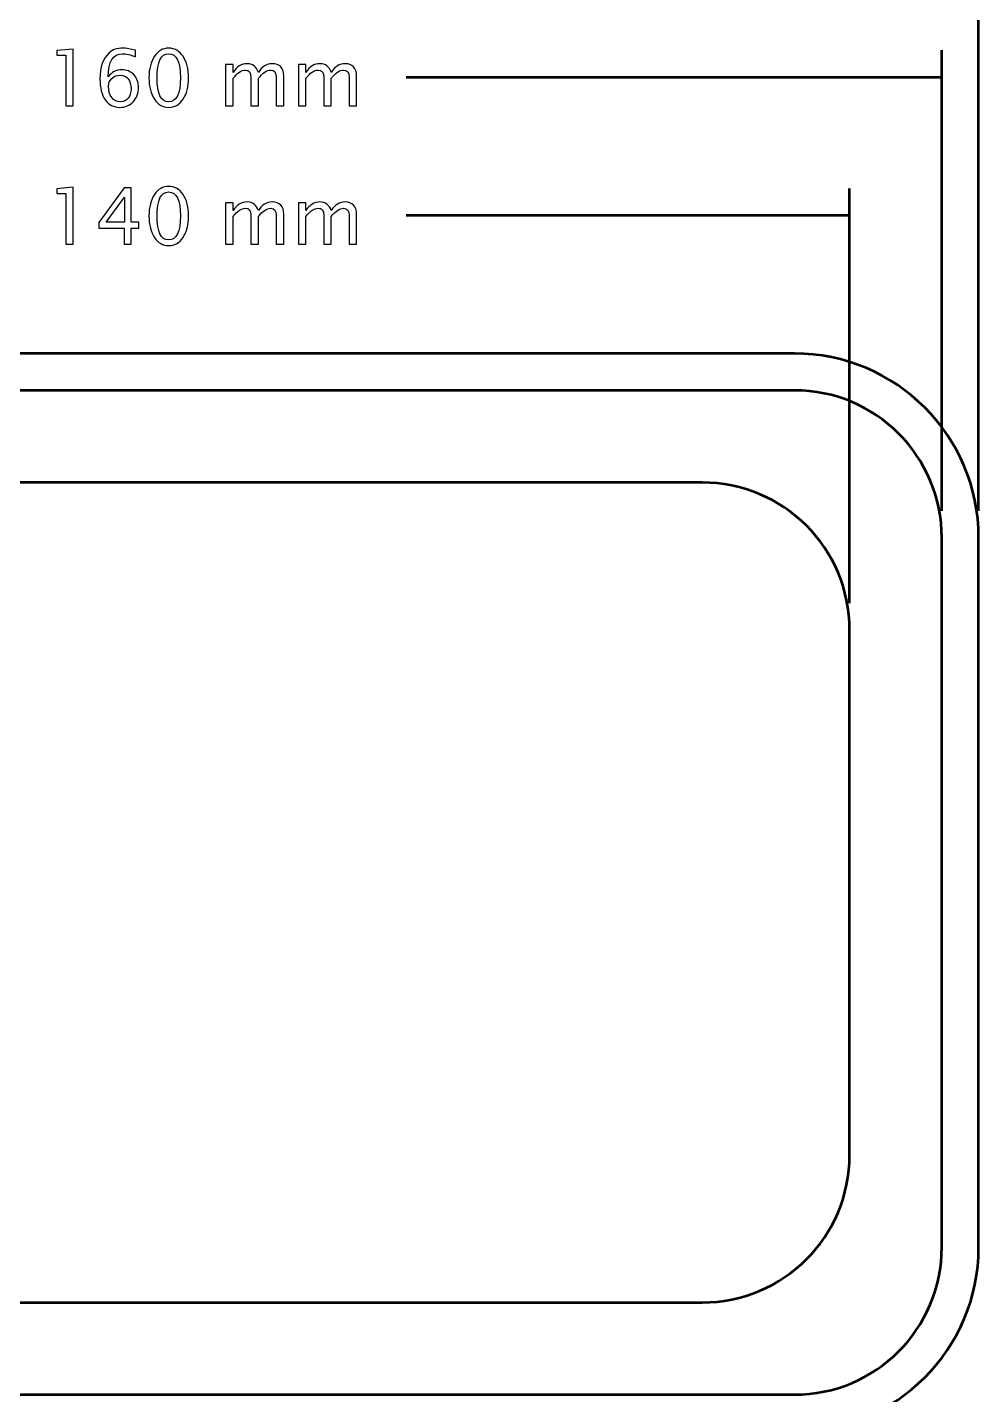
# Model space of a CAD drawing. Header units: centimetres. Extents: x -17.7 to 15.2, y -15.2 to 18.6.
# Drawn here: x -6.42 to 3.9, y -3.95 to 10.89 of the extents above; entities that cross this region are included whole.
import ezdxf

# ---------------------------------------------------------------- set-up
doc = ezdxf.new("R2010")
doc.units = ezdxf.units.CM
doc.header["$MEASUREMENT"] = 0
doc.layers.add('Layer 1', color=7, linetype='Continuous')

msp = doc.modelspace()

# ---------------------------------------------------------------- linework, layer by layer
at = {"layer": 'Layer 1', "lineweight": 53}
for points in [[(3.9, 5.64106), (3.9, 5.64106), (3.9, 12.14106), (3.9, 12.14106)], [(3.5, 5.64106), (3.5, 5.64106), (3.5, 10.64106), (3.5, 10.64106)], [(-2.31368, 10.35), (-2.31368, 10.35), (3.5, 10.35), (3.5, 10.35)], [(2.5, 4.64106), (2.5, 4.64106), (2.5, 9.14106), (2.5, 9.14106)], [(-2.31368, 8.85), (-2.31368, 8.85), (2.5, 8.85), (2.5, 8.85)]]:
    msp.add_open_spline(points, degree=3, dxfattribs=at)
at = {"layer": 'Layer 1'}
for points, knots in [([(-6.00567, 10.03631), (-6.00567, 10.03631), (-6.00567, 10.58749), (-6.00567, 10.58749), (-6.00567, 10.58749), (-6.00567, 10.58749), (-6.10304, 10.58749), (-6.10304, 10.58749), (-6.10304, 10.58749), (-6.10304, 10.58749), (-6.10304, 10.63829), (-6.10304, 10.63829), (-6.10304, 10.63829), (-6.10304, 10.63829), (-5.92439, 10.65353), (-5.92439, 10.65353), (-5.92439, 10.65353), (-5.92439, 10.65353), (-5.92439, 10.03631), (-5.92439, 10.03631), (-5.92439, 10.03631), (-5.92439, 10.03631), (-6.00567, 10.03631), (-6.00567, 10.03631)], [0, 0, 0, 0, 0.14285714, 0.14285714, 0.14285714, 0.14285714, 0.28571429, 0.28571429, 0.28571429, 0.28571429, 0.42857143, 0.42857143, 0.42857143, 0.42857143, 0.57142857, 0.57142857, 0.57142857, 0.57142857, 0.71428571, 0.71428571, 0.71428571, 0.71428571, 1, 1, 1, 1]), ([(-5.54649, 10.35353), (-5.50755, 10.40391), (-5.45858, 10.42916), (-5.3996, 10.42916), (-5.3996, 10.42916), (-5.34611, 10.42916), (-5.30237, 10.41153), (-5.26822, 10.37611), (-5.26822, 10.37611), (-5.23421, 10.34069), (-5.21714, 10.29525), (-5.21714, 10.23979), (-5.21714, 10.23979), (-5.21714, 10.17615), (-5.23619, 10.1238), (-5.27443, 10.08274), (-5.27443, 10.08274), (-5.31267, 10.04167), (-5.36121, 10.02107), (-5.42034, 10.02107), (-5.42034, 10.02107), (-5.48751, 10.02107), (-5.54028, 10.0483), (-5.57824, 10.10263), (-5.57824, 10.10263), (-5.61634, 10.1571), (-5.63539, 10.23246), (-5.63539, 10.32855), (-5.63539, 10.32855), (-5.63539, 10.45809), (-5.60209, 10.55306), (-5.53563, 10.61374), (-5.53563, 10.61374), (-5.4995, 10.64704), (-5.44955, 10.66369), (-5.38591, 10.66369), (-5.38591, 10.66369), (-5.34894, 10.66369), (-5.30308, 10.65607), (-5.24846, 10.64083), (-5.24846, 10.64083), (-5.24846, 10.64083), (-5.24846, 10.56971), (-5.24846, 10.56971), (-5.24846, 10.56971), (-5.30618, 10.59173), (-5.35359, 10.60273), (-5.39085, 10.60273), (-5.39085, 10.60273), (-5.49456, 10.60273), (-5.54649, 10.51962), (-5.54649, 10.35353)], [0, 0, 0, 0, 0.07142857, 0.07142857, 0.07142857, 0.07142857, 0.14285714, 0.14285714, 0.14285714, 0.14285714, 0.21428571, 0.21428571, 0.21428571, 0.21428571, 0.28571429, 0.28571429, 0.28571429, 0.28571429, 0.35714286, 0.35714286, 0.35714286, 0.35714286, 0.42857143, 0.42857143, 0.42857143, 0.42857143, 0.5, 0.5, 0.5, 0.5, 0.57142857, 0.57142857, 0.57142857, 0.57142857, 0.64285714, 0.64285714, 0.64285714, 0.64285714, 0.71428571, 0.71428571, 0.71428571, 0.71428571, 0.78571429, 0.78571429, 0.78571429, 0.78571429, 0.85714286, 0.85714286, 0.85714286, 0.85714286, 1, 1, 1, 1]), ([(-4.88919, 10.02107), (-4.9534, 10.02107), (-5.00519, 10.05056), (-5.04442, 10.10941), (-5.04442, 10.10941), (-5.08379, 10.16825), (-5.1034, 10.24586), (-5.1034, 10.34238), (-5.1034, 10.34238), (-5.1034, 10.4389), (-5.08379, 10.51651), (-5.04442, 10.57536), (-5.04442, 10.57536), (-5.00519, 10.6342), (-4.9534, 10.66369), (-4.88919, 10.66369), (-4.88919, 10.66369), (-4.8247, 10.66369), (-4.77292, 10.63434), (-4.73369, 10.57564), (-4.73369, 10.57564), (-4.6946, 10.51694), (-4.67498, 10.43918), (-4.67498, 10.34238), (-4.67498, 10.34238), (-4.67498, 10.24586), (-4.6946, 10.16825), (-4.73369, 10.10941), (-4.73369, 10.10941), (-4.77292, 10.05056), (-4.8247, 10.02107), (-4.88919, 10.02107)], [0, 0, 0, 0, 0.11111111, 0.11111111, 0.11111111, 0.11111111, 0.22222222, 0.22222222, 0.22222222, 0.22222222, 0.33333333, 0.33333333, 0.33333333, 0.33333333, 0.44444444, 0.44444444, 0.44444444, 0.44444444, 0.55555556, 0.55555556, 0.55555556, 0.55555556, 0.66666667, 0.66666667, 0.66666667, 0.66666667, 0.77777778, 0.77777778, 0.77777778, 0.77777778, 1, 1, 1, 1]), ([(-4.88933, 10.08203), (-4.80453, 10.08203), (-4.76219, 10.16881), (-4.76219, 10.34238), (-4.76219, 10.34238), (-4.76219, 10.51595), (-4.80453, 10.60273), (-4.88933, 10.60273), (-4.88933, 10.60273), (-4.97386, 10.60273), (-5.01619, 10.51595), (-5.01619, 10.34238), (-5.01619, 10.34238), (-5.01619, 10.16881), (-4.97386, 10.08203), (-4.88933, 10.08203)], [0, 0, 0, 0, 0.2, 0.2, 0.2, 0.2, 0.4, 0.4, 0.4, 0.4, 0.6, 0.6, 0.6, 0.6, 1, 1, 1, 1]), ([(-4.27225, 10.03631), (-4.27225, 10.03631), (-4.27225, 10.48505), (-4.27225, 10.48505), (-4.27225, 10.48505), (-4.27225, 10.48505), (-4.19097, 10.48505), (-4.19097, 10.48505), (-4.19097, 10.48505), (-4.19097, 10.48505), (-4.19097, 10.40024), (-4.19097, 10.40024), (-4.19097, 10.40024), (-4.15132, 10.46303), (-4.10052, 10.49436), (-4.03829, 10.49436), (-4.03829, 10.49436), (-3.97831, 10.49436), (-3.93753, 10.46303), (-3.9158, 10.40024), (-3.9158, 10.40024), (-3.87728, 10.4636), (-3.82704, 10.49521), (-3.76538, 10.49521), (-3.76538, 10.49521), (-3.72601, 10.49521), (-3.69539, 10.48363), (-3.67351, 10.46035), (-3.67351, 10.46035), (-3.65164, 10.43707), (-3.64063, 10.40447), (-3.64063, 10.36256), (-3.64063, 10.36256), (-3.64063, 10.36256), (-3.64063, 10.03631), (-3.64063, 10.03631), (-3.64063, 10.03631), (-3.64063, 10.03631), (-3.72191, 10.03631), (-3.72191, 10.03631), (-3.72191, 10.03631), (-3.72191, 10.03631), (-3.72191, 10.34915), (-3.72191, 10.34915), (-3.72191, 10.34915), (-3.72191, 10.40024), (-3.74223, 10.42578), (-3.78287, 10.42578), (-3.78287, 10.42578), (-3.82507, 10.42578), (-3.86938, 10.396), (-3.9158, 10.33631), (-3.9158, 10.33631), (-3.9158, 10.33631), (-3.9158, 10.03631), (-3.9158, 10.03631), (-3.9158, 10.03631), (-3.9158, 10.03631), (-3.99708, 10.03631), (-3.99708, 10.03631), (-3.99708, 10.03631), (-3.99708, 10.03631), (-3.99708, 10.34944), (-3.99708, 10.34944), (-3.99708, 10.34944), (-3.99708, 10.40094), (-4.01768, 10.42662), (-4.05903, 10.42662), (-4.05903, 10.42662), (-4.10009, 10.42662), (-4.14412, 10.39671), (-4.19097, 10.33674), (-4.19097, 10.33674), (-4.19097, 10.33674), (-4.19097, 10.03631), (-4.19097, 10.03631), (-4.19097, 10.03631), (-4.19097, 10.03631), (-4.27225, 10.03631), (-4.27225, 10.03631)], [0, 0, 0, 0, 0.04761905, 0.04761905, 0.04761905, 0.04761905, 0.0952381, 0.0952381, 0.0952381, 0.0952381, 0.14285714, 0.14285714, 0.14285714, 0.14285714, 0.19047619, 0.19047619, 0.19047619, 0.19047619, 0.23809524, 0.23809524, 0.23809524, 0.23809524, 0.28571429, 0.28571429, 0.28571429, 0.28571429, 0.33333333, 0.33333333, 0.33333333, 0.33333333, 0.38095238, 0.38095238, 0.38095238, 0.38095238, 0.42857143, 0.42857143, 0.42857143, 0.42857143, 0.47619048, 0.47619048, 0.47619048, 0.47619048, 0.52380952, 0.52380952, 0.52380952, 0.52380952, 0.57142857, 0.57142857, 0.57142857, 0.57142857, 0.61904762, 0.61904762, 0.61904762, 0.61904762, 0.66666667, 0.66666667, 0.66666667, 0.66666667, 0.71428571, 0.71428571, 0.71428571, 0.71428571, 0.76190476, 0.76190476, 0.76190476, 0.76190476, 0.80952381, 0.80952381, 0.80952381, 0.80952381, 0.85714286, 0.85714286, 0.85714286, 0.85714286, 0.9047619, 0.9047619, 0.9047619, 0.9047619, 1, 1, 1, 1]), ([(-3.48174, 10.03631), (-3.48174, 10.03631), (-3.48174, 10.48505), (-3.48174, 10.48505), (-3.48174, 10.48505), (-3.48174, 10.48505), (-3.40046, 10.48505), (-3.40046, 10.48505), (-3.40046, 10.48505), (-3.40046, 10.48505), (-3.40046, 10.40024), (-3.40046, 10.40024), (-3.40046, 10.40024), (-3.36081, 10.46303), (-3.31001, 10.49436), (-3.24778, 10.49436), (-3.24778, 10.49436), (-3.1878, 10.49436), (-3.14702, 10.46303), (-3.12529, 10.40024), (-3.12529, 10.40024), (-3.08677, 10.4636), (-3.03653, 10.49521), (-2.97487, 10.49521), (-2.97487, 10.49521), (-2.9355, 10.49521), (-2.90488, 10.48363), (-2.883, 10.46035), (-2.883, 10.46035), (-2.86113, 10.43707), (-2.85012, 10.40447), (-2.85012, 10.36256), (-2.85012, 10.36256), (-2.85012, 10.36256), (-2.85012, 10.03631), (-2.85012, 10.03631), (-2.85012, 10.03631), (-2.85012, 10.03631), (-2.9314, 10.03631), (-2.9314, 10.03631), (-2.9314, 10.03631), (-2.9314, 10.03631), (-2.9314, 10.34915), (-2.9314, 10.34915), (-2.9314, 10.34915), (-2.9314, 10.40024), (-2.95172, 10.42578), (-2.99236, 10.42578), (-2.99236, 10.42578), (-3.03456, 10.42578), (-3.07887, 10.396), (-3.12529, 10.33631), (-3.12529, 10.33631), (-3.12529, 10.33631), (-3.12529, 10.03631), (-3.12529, 10.03631), (-3.12529, 10.03631), (-3.12529, 10.03631), (-3.20657, 10.03631), (-3.20657, 10.03631), (-3.20657, 10.03631), (-3.20657, 10.03631), (-3.20657, 10.34944), (-3.20657, 10.34944), (-3.20657, 10.34944), (-3.20657, 10.40094), (-3.22717, 10.42662), (-3.26852, 10.42662), (-3.26852, 10.42662), (-3.30958, 10.42662), (-3.35361, 10.39671), (-3.40046, 10.33674), (-3.40046, 10.33674), (-3.40046, 10.33674), (-3.40046, 10.03631), (-3.40046, 10.03631), (-3.40046, 10.03631), (-3.40046, 10.03631), (-3.48174, 10.03631), (-3.48174, 10.03631)], [0, 0, 0, 0, 0.04761905, 0.04761905, 0.04761905, 0.04761905, 0.0952381, 0.0952381, 0.0952381, 0.0952381, 0.14285714, 0.14285714, 0.14285714, 0.14285714, 0.19047619, 0.19047619, 0.19047619, 0.19047619, 0.23809524, 0.23809524, 0.23809524, 0.23809524, 0.28571429, 0.28571429, 0.28571429, 0.28571429, 0.33333333, 0.33333333, 0.33333333, 0.33333333, 0.38095238, 0.38095238, 0.38095238, 0.38095238, 0.42857143, 0.42857143, 0.42857143, 0.42857143, 0.47619048, 0.47619048, 0.47619048, 0.47619048, 0.52380952, 0.52380952, 0.52380952, 0.52380952, 0.57142857, 0.57142857, 0.57142857, 0.57142857, 0.61904762, 0.61904762, 0.61904762, 0.61904762, 0.66666667, 0.66666667, 0.66666667, 0.66666667, 0.71428571, 0.71428571, 0.71428571, 0.71428571, 0.76190476, 0.76190476, 0.76190476, 0.76190476, 0.80952381, 0.80952381, 0.80952381, 0.80952381, 0.85714286, 0.85714286, 0.85714286, 0.85714286, 0.9047619, 0.9047619, 0.9047619, 0.9047619, 1, 1, 1, 1]), ([(-5.29842, 10.22371), (-5.29842, 10.269), (-5.30886, 10.30485), (-5.32989, 10.33123), (-5.32989, 10.33123), (-5.35091, 10.35762), (-5.3797, 10.37074), (-5.41625, 10.37074), (-5.41625, 10.37074), (-5.4511, 10.37074), (-5.48088, 10.35917), (-5.50571, 10.33589), (-5.50571, 10.33589), (-5.53069, 10.31275), (-5.54311, 10.28481), (-5.54311, 10.25221), (-5.54311, 10.25221), (-5.54311, 10.20085), (-5.53125, 10.15964), (-5.50769, 10.1286), (-5.50769, 10.1286), (-5.48398, 10.09755), (-5.45265, 10.08203), (-5.41371, 10.08203), (-5.41371, 10.08203), (-5.37829, 10.08203), (-5.35021, 10.09473), (-5.32946, 10.12013), (-5.32946, 10.12013), (-5.30872, 10.14553), (-5.29842, 10.1801), (-5.29842, 10.22371)], [0, 0, 0, 0, 0.11111111, 0.11111111, 0.11111111, 0.11111111, 0.22222222, 0.22222222, 0.22222222, 0.22222222, 0.33333333, 0.33333333, 0.33333333, 0.33333333, 0.44444444, 0.44444444, 0.44444444, 0.44444444, 0.55555556, 0.55555556, 0.55555556, 0.55555556, 0.66666667, 0.66666667, 0.66666667, 0.66666667, 0.77777778, 0.77777778, 0.77777778, 0.77777778, 1, 1, 1, 1]), ([(-6.00567, 8.53631), (-6.00567, 8.53631), (-6.00567, 9.08749), (-6.00567, 9.08749), (-6.00567, 9.08749), (-6.00567, 9.08749), (-6.10304, 9.08749), (-6.10304, 9.08749), (-6.10304, 9.08749), (-6.10304, 9.08749), (-6.10304, 9.13829), (-6.10304, 9.13829), (-6.10304, 9.13829), (-6.10304, 9.13829), (-5.92439, 9.15353), (-5.92439, 9.15353), (-5.92439, 9.15353), (-5.92439, 9.15353), (-5.92439, 8.53631), (-5.92439, 8.53631), (-5.92439, 8.53631), (-5.92439, 8.53631), (-6.00567, 8.53631), (-6.00567, 8.53631)], [0, 0, 0, 0, 0.14285714, 0.14285714, 0.14285714, 0.14285714, 0.28571429, 0.28571429, 0.28571429, 0.28571429, 0.42857143, 0.42857143, 0.42857143, 0.42857143, 0.57142857, 0.57142857, 0.57142857, 0.57142857, 0.71428571, 0.71428571, 0.71428571, 0.71428571, 1, 1, 1, 1]), ([(-5.37293, 8.53631), (-5.37293, 8.53631), (-5.37293, 8.70988), (-5.37293, 8.70988), (-5.37293, 8.70988), (-5.37293, 8.70988), (-5.64894, 8.70988), (-5.64894, 8.70988), (-5.64894, 8.70988), (-5.64894, 8.70988), (-5.64894, 8.77168), (-5.64894, 8.77168), (-5.64894, 8.77168), (-5.64894, 8.77168), (-5.37293, 9.14845), (-5.37293, 9.14845), (-5.37293, 9.14845), (-5.37293, 9.14845), (-5.29673, 9.14845), (-5.29673, 9.14845), (-5.29673, 9.14845), (-5.29673, 9.14845), (-5.29673, 8.77676), (-5.29673, 8.77676), (-5.29673, 8.77676), (-5.29673, 8.77676), (-5.2146, 8.77676), (-5.2146, 8.77676), (-5.2146, 8.77676), (-5.2146, 8.77676), (-5.2146, 8.70988), (-5.2146, 8.70988), (-5.2146, 8.70988), (-5.2146, 8.70988), (-5.29673, 8.70988), (-5.29673, 8.70988), (-5.29673, 8.70988), (-5.29673, 8.70988), (-5.29673, 8.53631), (-5.29673, 8.53631), (-5.29673, 8.53631), (-5.29673, 8.53631), (-5.37293, 8.53631), (-5.37293, 8.53631)], [0, 0, 0, 0, 0.08333333, 0.08333333, 0.08333333, 0.08333333, 0.16666667, 0.16666667, 0.16666667, 0.16666667, 0.25, 0.25, 0.25, 0.25, 0.33333333, 0.33333333, 0.33333333, 0.33333333, 0.41666667, 0.41666667, 0.41666667, 0.41666667, 0.5, 0.5, 0.5, 0.5, 0.58333333, 0.58333333, 0.58333333, 0.58333333, 0.66666667, 0.66666667, 0.66666667, 0.66666667, 0.75, 0.75, 0.75, 0.75, 0.83333333, 0.83333333, 0.83333333, 0.83333333, 1, 1, 1, 1]), ([(-4.88919, 8.52107), (-4.9534, 8.52107), (-5.00519, 8.55056), (-5.04442, 8.60941), (-5.04442, 8.60941), (-5.08379, 8.66825), (-5.1034, 8.74586), (-5.1034, 8.84238), (-5.1034, 8.84238), (-5.1034, 8.9389), (-5.08379, 9.01651), (-5.04442, 9.07536), (-5.04442, 9.07536), (-5.00519, 9.1342), (-4.9534, 9.16369), (-4.88919, 9.16369), (-4.88919, 9.16369), (-4.8247, 9.16369), (-4.77292, 9.13434), (-4.73369, 9.07564), (-4.73369, 9.07564), (-4.6946, 9.01694), (-4.67498, 8.93918), (-4.67498, 8.84238), (-4.67498, 8.84238), (-4.67498, 8.74586), (-4.6946, 8.66825), (-4.73369, 8.60941), (-4.73369, 8.60941), (-4.77292, 8.55056), (-4.8247, 8.52107), (-4.88919, 8.52107)], [0, 0, 0, 0, 0.11111111, 0.11111111, 0.11111111, 0.11111111, 0.22222222, 0.22222222, 0.22222222, 0.22222222, 0.33333333, 0.33333333, 0.33333333, 0.33333333, 0.44444444, 0.44444444, 0.44444444, 0.44444444, 0.55555556, 0.55555556, 0.55555556, 0.55555556, 0.66666667, 0.66666667, 0.66666667, 0.66666667, 0.77777778, 0.77777778, 0.77777778, 0.77777778, 1, 1, 1, 1]), ([(-4.88933, 8.58203), (-4.80453, 8.58203), (-4.76219, 8.66881), (-4.76219, 8.84238), (-4.76219, 8.84238), (-4.76219, 9.01595), (-4.80453, 9.10273), (-4.88933, 9.10273), (-4.88933, 9.10273), (-4.97386, 9.10273), (-5.01619, 9.01595), (-5.01619, 8.84238), (-5.01619, 8.84238), (-5.01619, 8.66881), (-4.97386, 8.58203), (-4.88933, 8.58203)], [0, 0, 0, 0, 0.2, 0.2, 0.2, 0.2, 0.4, 0.4, 0.4, 0.4, 0.6, 0.6, 0.6, 0.6, 1, 1, 1, 1]), ([(-5.56865, 8.77676), (-5.56865, 8.77676), (-5.36785, 8.77676), (-5.36785, 8.77676), (-5.36785, 8.77676), (-5.36785, 8.77676), (-5.36785, 9.04798), (-5.36785, 9.04798), (-5.36785, 9.04798), (-5.36785, 9.04798), (-5.56865, 8.77676), (-5.56865, 8.77676)], [0, 0, 0, 0, 0.25, 0.25, 0.25, 0.25, 0.5, 0.5, 0.5, 0.5, 1, 1, 1, 1]), ([(-4.27225, 8.53631), (-4.27225, 8.53631), (-4.27225, 8.98505), (-4.27225, 8.98505), (-4.27225, 8.98505), (-4.27225, 8.98505), (-4.19097, 8.98505), (-4.19097, 8.98505), (-4.19097, 8.98505), (-4.19097, 8.98505), (-4.19097, 8.90024), (-4.19097, 8.90024), (-4.19097, 8.90024), (-4.15132, 8.96303), (-4.10052, 8.99436), (-4.03829, 8.99436), (-4.03829, 8.99436), (-3.97831, 8.99436), (-3.93753, 8.96303), (-3.9158, 8.90024), (-3.9158, 8.90024), (-3.87728, 8.9636), (-3.82704, 8.99521), (-3.76538, 8.99521), (-3.76538, 8.99521), (-3.72601, 8.99521), (-3.69539, 8.98363), (-3.67351, 8.96035), (-3.67351, 8.96035), (-3.65164, 8.93707), (-3.64063, 8.90447), (-3.64063, 8.86256), (-3.64063, 8.86256), (-3.64063, 8.86256), (-3.64063, 8.53631), (-3.64063, 8.53631), (-3.64063, 8.53631), (-3.64063, 8.53631), (-3.72191, 8.53631), (-3.72191, 8.53631), (-3.72191, 8.53631), (-3.72191, 8.53631), (-3.72191, 8.84915), (-3.72191, 8.84915), (-3.72191, 8.84915), (-3.72191, 8.90024), (-3.74223, 8.92578), (-3.78287, 8.92578), (-3.78287, 8.92578), (-3.82507, 8.92578), (-3.86938, 8.896), (-3.9158, 8.83631), (-3.9158, 8.83631), (-3.9158, 8.83631), (-3.9158, 8.53631), (-3.9158, 8.53631), (-3.9158, 8.53631), (-3.9158, 8.53631), (-3.99708, 8.53631), (-3.99708, 8.53631), (-3.99708, 8.53631), (-3.99708, 8.53631), (-3.99708, 8.84944), (-3.99708, 8.84944), (-3.99708, 8.84944), (-3.99708, 8.90094), (-4.01768, 8.92662), (-4.05903, 8.92662), (-4.05903, 8.92662), (-4.10009, 8.92662), (-4.14412, 8.89671), (-4.19097, 8.83674), (-4.19097, 8.83674), (-4.19097, 8.83674), (-4.19097, 8.53631), (-4.19097, 8.53631), (-4.19097, 8.53631), (-4.19097, 8.53631), (-4.27225, 8.53631), (-4.27225, 8.53631)], [0, 0, 0, 0, 0.04761905, 0.04761905, 0.04761905, 0.04761905, 0.0952381, 0.0952381, 0.0952381, 0.0952381, 0.14285714, 0.14285714, 0.14285714, 0.14285714, 0.19047619, 0.19047619, 0.19047619, 0.19047619, 0.23809524, 0.23809524, 0.23809524, 0.23809524, 0.28571429, 0.28571429, 0.28571429, 0.28571429, 0.33333333, 0.33333333, 0.33333333, 0.33333333, 0.38095238, 0.38095238, 0.38095238, 0.38095238, 0.42857143, 0.42857143, 0.42857143, 0.42857143, 0.47619048, 0.47619048, 0.47619048, 0.47619048, 0.52380952, 0.52380952, 0.52380952, 0.52380952, 0.57142857, 0.57142857, 0.57142857, 0.57142857, 0.61904762, 0.61904762, 0.61904762, 0.61904762, 0.66666667, 0.66666667, 0.66666667, 0.66666667, 0.71428571, 0.71428571, 0.71428571, 0.71428571, 0.76190476, 0.76190476, 0.76190476, 0.76190476, 0.80952381, 0.80952381, 0.80952381, 0.80952381, 0.85714286, 0.85714286, 0.85714286, 0.85714286, 0.9047619, 0.9047619, 0.9047619, 0.9047619, 1, 1, 1, 1]), ([(-3.48174, 8.53631), (-3.48174, 8.53631), (-3.48174, 8.98505), (-3.48174, 8.98505), (-3.48174, 8.98505), (-3.48174, 8.98505), (-3.40046, 8.98505), (-3.40046, 8.98505), (-3.40046, 8.98505), (-3.40046, 8.98505), (-3.40046, 8.90024), (-3.40046, 8.90024), (-3.40046, 8.90024), (-3.36081, 8.96303), (-3.31001, 8.99436), (-3.24778, 8.99436), (-3.24778, 8.99436), (-3.1878, 8.99436), (-3.14702, 8.96303), (-3.12529, 8.90024), (-3.12529, 8.90024), (-3.08677, 8.9636), (-3.03653, 8.99521), (-2.97487, 8.99521), (-2.97487, 8.99521), (-2.9355, 8.99521), (-2.90488, 8.98363), (-2.883, 8.96035), (-2.883, 8.96035), (-2.86113, 8.93707), (-2.85012, 8.90447), (-2.85012, 8.86256), (-2.85012, 8.86256), (-2.85012, 8.86256), (-2.85012, 8.53631), (-2.85012, 8.53631), (-2.85012, 8.53631), (-2.85012, 8.53631), (-2.9314, 8.53631), (-2.9314, 8.53631), (-2.9314, 8.53631), (-2.9314, 8.53631), (-2.9314, 8.84915), (-2.9314, 8.84915), (-2.9314, 8.84915), (-2.9314, 8.90024), (-2.95172, 8.92578), (-2.99236, 8.92578), (-2.99236, 8.92578), (-3.03456, 8.92578), (-3.07887, 8.896), (-3.12529, 8.83631), (-3.12529, 8.83631), (-3.12529, 8.83631), (-3.12529, 8.53631), (-3.12529, 8.53631), (-3.12529, 8.53631), (-3.12529, 8.53631), (-3.20657, 8.53631), (-3.20657, 8.53631), (-3.20657, 8.53631), (-3.20657, 8.53631), (-3.20657, 8.84944), (-3.20657, 8.84944), (-3.20657, 8.84944), (-3.20657, 8.90094), (-3.22717, 8.92662), (-3.26852, 8.92662), (-3.26852, 8.92662), (-3.30958, 8.92662), (-3.35361, 8.89671), (-3.40046, 8.83674), (-3.40046, 8.83674), (-3.40046, 8.83674), (-3.40046, 8.53631), (-3.40046, 8.53631), (-3.40046, 8.53631), (-3.40046, 8.53631), (-3.48174, 8.53631), (-3.48174, 8.53631)], [0, 0, 0, 0, 0.04761905, 0.04761905, 0.04761905, 0.04761905, 0.0952381, 0.0952381, 0.0952381, 0.0952381, 0.14285714, 0.14285714, 0.14285714, 0.14285714, 0.19047619, 0.19047619, 0.19047619, 0.19047619, 0.23809524, 0.23809524, 0.23809524, 0.23809524, 0.28571429, 0.28571429, 0.28571429, 0.28571429, 0.33333333, 0.33333333, 0.33333333, 0.33333333, 0.38095238, 0.38095238, 0.38095238, 0.38095238, 0.42857143, 0.42857143, 0.42857143, 0.42857143, 0.47619048, 0.47619048, 0.47619048, 0.47619048, 0.52380952, 0.52380952, 0.52380952, 0.52380952, 0.57142857, 0.57142857, 0.57142857, 0.57142857, 0.61904762, 0.61904762, 0.61904762, 0.61904762, 0.66666667, 0.66666667, 0.66666667, 0.66666667, 0.71428571, 0.71428571, 0.71428571, 0.71428571, 0.76190476, 0.76190476, 0.76190476, 0.76190476, 0.80952381, 0.80952381, 0.80952381, 0.80952381, 0.85714286, 0.85714286, 0.85714286, 0.85714286, 0.9047619, 0.9047619, 0.9047619, 0.9047619, 1, 1, 1, 1])]:
    msp.add_open_spline(points, degree=3, knots=knots, dxfattribs=at)
at = {"layer": 'Layer 1', "lineweight": 53}
for points in [[(-12.9, -2.35), (-12.9, -2.35), (-12.9, 5.35), (-12.9, 5.35), (-12.9, 5.35), (-12.9, 6.45456), (-12.00457, 7.35), (-10.9, 7.35), (-10.9, 7.35), (-10.9, 7.35), (1.9, 7.35), (1.9, 7.35), (1.9, 7.35), (3.00457, 7.35), (3.9, 6.45456), (3.9, 5.35), (3.9, 5.35), (3.9, 5.35), (3.9, -2.35), (3.9, -2.35), (3.9, -2.35), (3.9, -3.45456), (3.00457, -4.35), (1.9, -4.35), (1.9, -4.35), (1.9, -4.35), (-10.9, -4.35), (-10.9, -4.35), (-10.9, -4.35), (-12.00457, -4.35), (-12.9, -3.45456), (-12.9, -2.35)], [(-12.5, -2.35), (-12.5, -2.35), (-12.5, 5.35), (-12.5, 5.35), (-12.5, 5.35), (-12.5, 6.23365), (-11.78365, 6.95), (-10.9, 6.95), (-10.9, 6.95), (-10.9, 6.95), (1.9, 6.95), (1.9, 6.95), (1.9, 6.95), (2.78365, 6.95), (3.5, 6.23365), (3.5, 5.35), (3.5, 5.35), (3.5, 5.35), (3.5, -2.35), (3.5, -2.35), (3.5, -2.35), (3.5, -3.23365), (2.78365, -3.95), (1.9, -3.95), (1.9, -3.95), (1.9, -3.95), (-10.9, -3.95), (-10.9, -3.95), (-10.9, -3.95), (-11.78365, -3.95), (-12.5, -3.23365), (-12.5, -2.35)], [(-11.5, -1.35), (-11.5, -1.35), (-11.5, 4.35), (-11.5, 4.35), (-11.5, 4.35), (-11.5, 5.23365), (-10.78365, 5.95), (-9.9, 5.95), (-9.9, 5.95), (-9.9, 5.95), (0.9, 5.95), (0.9, 5.95), (0.9, 5.95), (1.78365, 5.95), (2.5, 5.23365), (2.5, 4.35), (2.5, 4.35), (2.5, 4.35), (2.5, -1.35), (2.5, -1.35), (2.5, -1.35), (2.5, -2.23365), (1.78365, -2.95), (0.9, -2.95), (0.9, -2.95), (0.9, -2.95), (-9.9, -2.95), (-9.9, -2.95), (-9.9, -2.95), (-10.78365, -2.95), (-11.5, -2.23365), (-11.5, -1.35)]]:
    msp.add_open_spline(points, degree=3, knots=[0, 0, 0, 0, 0.11111111, 0.11111111, 0.11111111, 0.11111111, 0.22222222, 0.22222222, 0.22222222, 0.22222222, 0.33333333, 0.33333333, 0.33333333, 0.33333333, 0.44444444, 0.44444444, 0.44444444, 0.44444444, 0.55555556, 0.55555556, 0.55555556, 0.55555556, 0.66666667, 0.66666667, 0.66666667, 0.66666667, 0.77777778, 0.77777778, 0.77777778, 0.77777778, 1, 1, 1, 1], dxfattribs=at)

doc.saveas('drawing.dxf')
